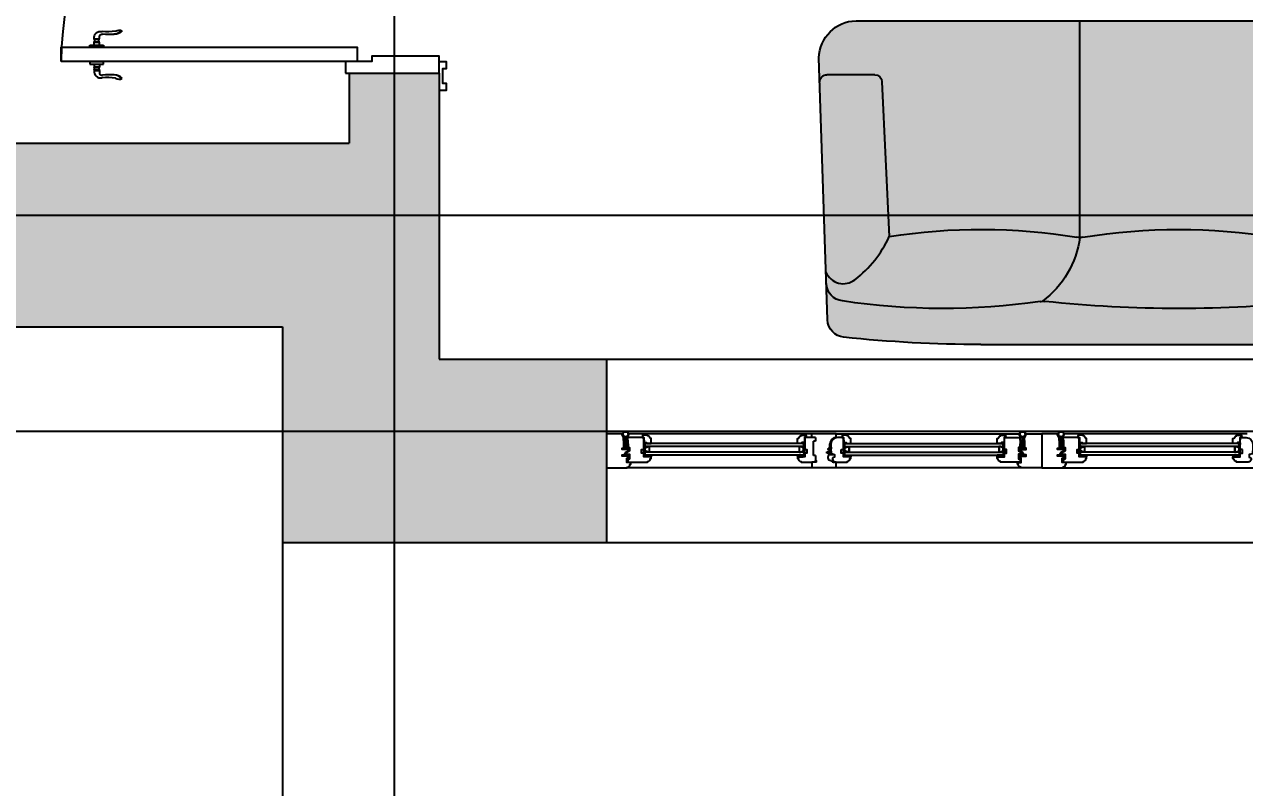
# Model space of a CAD drawing. Header units: millimetres. Extents: x 11159 to 50121, y 18346 to 37577.
# Drawn here: x 36968 to 40358, y 22565 to 24687 of the extents above; entities that cross this region are included whole.
import ezdxf

# ---------------------------------------------------------------- set-up
doc = ezdxf.new("R2010")
doc.units = ezdxf.units.MM
for name, color, linetype in [('axis', 40, 'Continuous'), ('df', 7, 'Continuous'), ('dim', 7, 'Continuous'), ('doors', 4, 'Continuous'), ('furniture', 34, 'Continuous'), ('HATCH', 8, 'Continuous'), ('wall', 5, 'Continuous')]:
    doc.layers.add(name, color=color, linetype=linetype)
doc.styles.add('KOTE', font='romrust.shx', dxfattribs={"width": 0.8})
doc.dimstyles.new('ayala 50', dxfattribs={"dimscale": 50, "dimtxt": 2.5, "dimasz": 1, "dimexe": 1, "dimexo": 2, "dimgap": 1, "dimtad": 1, "dimdec": 4, "dimzin": 9, "dimdsep": 46, "dimtxsty": 'KOTE', "dimblk": 'ARCHTICK', "dimcen": 0.09, "dimdle": 1, "dimadec": 0, "dimazin": 0, "dimtfac": 0.666667, "dimtdec": 4, "dimtix": 1, "dimtmove": 2, "dimatfit": 3, "dimfxl": 1, "dimtvp": 1, "dimtolj": 1, "dimarcsym": 0})

# ---------------------------------------------------------------- blocks, each defined once
blk = doc.blocks.new('_ArchTick')
at = {"color": 0, "linetype": 'ByBlock', "const_width": 0.15}
blk.add_lwpolyline([(-0.5, -0.5), (0.5, 0.5)], dxfattribs=at)
blk = doc.blocks.new('*D53')
at = {"layer": 'Defpoints', "color": 0}
for p in [(49394.9, 26556.4), (34394.9, 23556.4), (49394.9, 19246.4)]:
    blk.add_point(p, dxfattribs=at)
at = {"layer": 'dim', "color": 4, "lineweight": -2}
for p, q in [((49394.9, 26456.4), (49394.9, 19146.4)), ((34394.9, 23456.4), (34394.9, 19146.4)), ((34294.9, 19246.4), (49494.9, 19246.4))]:
    blk.add_line(p, q, dxfattribs=at)
at = {"layer": 'dim', "color": 4, "lineweight": -2, "xscale": 100, "yscale": 100, "zscale": 100, "rotation": 180}
blk.add_blockref('_ArchTick', (34394.9, 19246.4), dxfattribs=at)
at = {"layer": 'dim', "color": 4, "lineweight": -2, "xscale": 100, "yscale": 100, "zscale": 100}
blk.add_blockref('_ArchTick', (49394.9, 19246.4), dxfattribs=at)
at = {"layer": 'dim', "color": 3, "insert": (41894.9, 19366.4), "char_height": 200, "attachment_point": 5, "style": 'KOTE'}
blk.add_mtext('\\A1;15000', dxfattribs=at)
blk = doc.blocks.new('door-handle')
at = {"color": 0}
for p, q in [((-32, 10), (-32, -10)), ((-30, 9), (-32, 9)), ((-30, 9), (-30, -9)), ((-19, 9), (-21, 9)), ((-21, 9), (-21, -9)), ((-19, 10), (-19, -10)), ((-9, 10), (-19, 10)), ((0, 25), (-9, 25)), ((-9, 25), (-9, -25)), ((0, -25), (0, 25)), ((-32, -10), (-40.3, -10)), ((-30, -9), (-32, -9)), ((-19, -9), (-21, -9)), ((-9, -10), (-19, -10)), ((-9, -25), (0, -25)), ((-61.7, -93.1), (-60.8, -94))]:
    blk.add_line(p, q, dxfattribs=at)
for centre, radius, start, end in [((-34.5, -14.9), 25, 84.355, 191.5747), ((-25.5, 16.2), 8.47, 237.8902, 302.1098), ((-242.8, -39.2), 184.8, 350.5395, 5.9914), ((-39.7, -19.5), 9.55, 85.9769, 192.3257), ((-595.6, -61.6), 548.1, 359.693, 4.1861), ((-25.5, -16.2), 8.47, 57.8902, 122.1098), ((-38.9, -82.4), 25.1, 149.3294, 204.9726), ((-91.1, -62.2), 42.6, 313.5613, 358.1692), ((-90.2, -63.1), 42.6, 313.5613, 358.1692)]:
    blk.add_arc(centre, radius, start, end, dxfattribs=at)
blk = doc.blocks.new('1w')
at = {"color": 0, "linetype": 'ByBlock'}
for p, q in [((-1175, 625), (-1175, 1725)), ((-877.6, 1450), (-275, 1450)), ((-877.6, 900), (-275, 900)), ((-275, 297.4), (-275, 900)), ((275, 297.4), (275, 900)), ((845, 750), (977.8, 750)), ((825, 730), (805, 300)), ((550, 0), (-550, 0))]:
    blk.add_line(p, q, dxfattribs=at)
at = {"color": 0}
blk.add_line((-1006.5, 168.5), (-853.8, 321.2), dxfattribs=at)
at = {"color": 0, "linetype": 'ByBlock'}
for points in [[(-275, 1915.8, 0.402311), (-377.9, 2018.6), (-1106.6, 1994.9, 0.375487), (-1154.9, 1950.2, 0.044559), (-1175, 1725)], [(550, 0, 0.026367), (931.5, 20.1, 0.375487), (976.2, 68.4), (1000, 797.1, 0.402311), (897.1, 900), (-897.1, 900)], [(-1175, 625, 0.026367), (-1154.9, 243.5, 3435973836800.542969)], [(980.6, 201.3, -0.493591), (900, 180, -0.122035), (805, 300, 0.643813)], [(-948.1, 24.9, 0.087055), (-931.5, 20.1, 0.026367), (-550, 0)]]:
    blk.add_lwpolyline(points, format="xyb", dxfattribs=at)
blk.add_lwpolyline([(-275, 900), (-275, 1915.8)], dxfattribs=at)
for centre, radius, start, end in [((-1004.2, 1948.2), 50, 91.8674, 173.7294), ((-2515.1, 1727.1), 1660.1, 350.6783, 9.4633), ((-113, 1753.3), 962, 167.9808, 191.5677), ((-1104.9, 1553.2), 50, 353.9271, 8.2914), ((2450, 1175), 3525, 173.9271, 180), ((-841.7, 1714.1), 266.5, 216.873, 262.2648), ((-827.6, 1450), 50, 170.6106, 189.3894), ((-2490.6, 1175), 1635.6, 350.6106, 9.3894), ((2450, 1175), 3525, 180, 186.0729), ((-841.7, 635.9), 266.5, 97.7352, 143.127), ((-827.6, 900), 50, 170.6106, 189.3894), ((-4521, 458.3), 3669.8, 357.8601, 6.7853), ((794.4, 520), 1869.4, 171.7086, 188.6145), ((-1104.9, 796.8), 50, 351.7086, 6.0729), ((845, 730), 20, 90, 180), ((977.8, 730), 20, 358.1326, 90), ((-713.2, -3259.7), 3583.6, 83.1072, 92.2474), ((0, -1315.6), 1635.6, 80.6106, 99.3894), ((550, -1315.6), 1635.6, 81.0308, 99.3894), ((-539.1, 333.3), 266.5, 306.873, 352.2648), ((-275, 347.4), 50, 260.6106, 279.3894), ((275, 347.4), 50, 260.6106, 279.3894), ((539.1, 333.3), 266.5, 187.7352, 233.127), ((-853.8, 321.2), 216, 202.0937, 247.9063), ((929.6, 170.8), 50, 276.2706, 358.1326), ((-655, 1969.4), 1869.4, 261.3855, 278.2914), ((-378.2, 70.1), 50, 83.9271, 98.2914), ((0, 3625), 3525, 263.9271, 270), ((0, 3625), 3525, 270, 276.0729), ((378.2, 70.1), 50, 81.7086, 96.0729), ((655, 1969.4), 1869.4, 261.7086, 278.6145)]:
    blk.add_arc(centre, radius, start, end, dxfattribs=at)
at = {"color": 0}
blk.add_arc((-931.8, 247.4), 223.1, 181.0175, 265.7905, dxfattribs=at)
blk = doc.blocks.new('Joint-K7335')
at = {"layer": 'df', "color": 7}
for points in [[(3.9, 10.7, -0.206505), (4.5, 11.8, -0.277528), (4.6, 11.7), (4.7, 11.5, 0.626267), (5.4, 11.5, 0.131441), (5.5, 11.7), (5.5, 18, 0.509109), (4.6, 18.4, -0.294424), (2, 18.3, 0.173488), (1.3, 18.5), (0, 18.5), (0, 2.1, 0.415334), (1.2, 0.9, 0.048115), (1.5, 0.9, 0.113375), (1.5, 1), (4, 2.8, 0.235966), (4, 2.9), (4, 3.3, 0.247659), (4, 3.4, 0.287937), (3.6, 3.4), (1.8, 2.3, -0.576722), (1.5, 2.5), (1.5, 3.3, -0.235966), (1.6, 3.5), (4, 5.3, 0.235966), (4, 5.3), (4, 5.7, 0.247659), (4, 5.8, 0.287937), (3.6, 5.8), (1.8, 4.8, -0.576722), (1.5, 5), (1.5, 6.3, -0.384094), (2.6, 7.5, -0.021813), (2.7, 7.5), (6.5, 7.5), (6.5, 7.6, 0.333043), (5.7, 8.5, -0.293245), (5.3, 8.9, 0.008528), (5.2, 9.3, 0.265517), (5, 9.5, 0.023748), (4.8, 9.5, -0.356149), (3.9, 10.7, -0.356149)], [(3.2, 10.8, 0.355005), (4.6, 8.8, -0.567624), (4.7, 8.8, -0.24708), (4.4, 8.7), (2.2, 9, -0.351704), (1.2, 10.1), (1.2, 12.9, -0.414214), (1.5, 13.2), (1.6, 13.2, 0.277073), (1.9, 13.4), (3.7, 16.8, -0.041112), (3.8, 17), (4.1, 17.7, -0.50666), (4.6, 17.7, -0.2771), (4.6, 17.5), (4.6, 13.3, 0.213422), (4.7, 13.1, -0.886227), (4.4, 12.6, 0.250571), (3.2, 10.8)]]:
    blk.add_lwpolyline(points, format="xyb", dxfattribs=at)
blk.add_lwpolyline([(1.6, 17.8, 0.632714), (1, 17.6), (1, 14.2, 0.78091), (1.6, 14.1), (3.2, 17.1, -0.117333), (3.3, 17.2, 1.218085), (3, 17.5, -0.285776), (2.7, 17.3, -0.145588)], format="xyb", close=True, dxfattribs=at)

msp = doc.modelspace()

# ---------------------------------------------------------------- hatches: boundary and pattern name
at = {"ltscale": 10}
h = msp.add_hatch(dxfattribs=at)
h.set_pattern_fill('ANGLE', color=4, scale=0.15, angle=-45, style=0)
h.set_pattern_definition([(45, (36026.3651, 24303.6607), (0.74087113, -0.74087113), [0.762, -0.28575]), (315, (36026.3651, 24303.6607), (-0.74087113, -0.74087113), [0.762, -0.28575])])
edge = h.paths.add_edge_path()
edge.add_line((38688.90031, 23522.0771), (38691.90031, 23522.0771))
edge.add_line((38691.90031, 23522.0771), (38691.90031, 23520.0771))
edge.add_arc((38690.40031, 23520.47322), 1.55142, 194.79301761, 345.20698239, ccw=False)
edge.add_line((38688.90031, 23520.0771), (38688.90031, 23522.0771))
h = msp.add_hatch(dxfattribs=at)
h.set_pattern_fill('ANGLE', color=4, scale=0.15, angle=-45, style=0)
h.set_pattern_definition([(45, (36020.8651, 24303.6607), (0.74087113, -0.74087113), [0.762, -0.28575]), (315, (36020.8651, 24303.6607), (-0.74087113, -0.74087113), [0.762, -0.28575])])
edge = h.paths.add_edge_path()
edge.add_line((38689.41111, 23524.0771), (38695.40031, 23524.0771))
edge.add_arc((38694.65031, 23523.0771), 1.25, -53.13010235, 53.13010235, ccw=False)
edge.add_line((38695.40031, 23522.0771), (38689.41111, 23522.0771))
edge.add_arc((38690.13457, 23523.0771), 1.23426, 125.88414978, 234.11585022, ccw=False)
h = msp.add_hatch(dxfattribs=at)
h.set_pattern_fill('ANGLE', color=4, scale=0.15, angle=-45, style=0)
h.set_pattern_definition([(135, (41804.4356, 24303.6607), (-0.74087113, -0.74087113), [0.762, -0.28575]), (225, (41804.4356, 24303.6607), (0.74087113, -0.74087113), [0.762, -0.28575])])
edge = h.paths.add_edge_path()
edge.add_line((39135.88951, 23524.0771), (39129.90031, 23524.0771))
edge.add_arc((39130.65031, 23523.0771), 1.25, 126.86989765, 233.13010235)
edge.add_line((39129.90031, 23522.0771), (39135.88951, 23522.0771))
edge.add_arc((39135.16605, 23523.0771), 1.23426, 305.88414978, 414.11585022)
h = msp.add_hatch(dxfattribs=at)
h.set_pattern_fill('ANGLE', color=4, scale=0.15, angle=-45, style=0)
h.set_pattern_definition([(135, (41798.9356, 24303.6607), (-0.74087113, -0.74087113), [0.762, -0.28575]), (225, (41798.9356, 24303.6607), (0.74087113, -0.74087113), [0.762, -0.28575])])
edge = h.paths.add_edge_path()
edge.add_line((39136.40031, 23522.0771), (39133.40031, 23522.0771))
edge.add_line((39133.40031, 23522.0771), (39133.40031, 23520.0771))
edge.add_arc((39134.90031, 23520.47322), 1.55142, 194.79301761, 345.20698239)
edge.add_line((39136.40031, 23520.0771), (39136.40031, 23522.0771))
h = msp.add_hatch(dxfattribs=at)
h.set_pattern_fill('ANGLE', color=4, scale=0.15, angle=-45, style=0)
h.set_pattern_definition([(45, (36580.8651, 24303.6607), (0.74087113, -0.74087113), [0.762, -0.28575]), (315, (36580.8651, 24303.6607), (-0.74087113, -0.74087113), [0.762, -0.28575])])
edge = h.paths.add_edge_path()
edge.add_line((39243.40031, 23522.0771), (39246.40031, 23522.0771))
edge.add_line((39246.40031, 23522.0771), (39246.40031, 23520.0771))
edge.add_arc((39244.90031, 23520.47322), 1.55142, 194.79301761, 345.20698239, ccw=False)
edge.add_line((39243.40031, 23520.0771), (39243.40031, 23522.0771))
h = msp.add_hatch(dxfattribs=at)
h.set_pattern_fill('ANGLE', color=4, scale=0.15, angle=-45, style=0)
h.set_pattern_definition([(45, (36575.3651, 24303.6607), (0.74087113, -0.74087113), [0.762, -0.28575]), (315, (36575.3651, 24303.6607), (-0.74087113, -0.74087113), [0.762, -0.28575])])
edge = h.paths.add_edge_path()
edge.add_line((39243.91111, 23524.0771), (39249.90031, 23524.0771))
edge.add_arc((39249.15031, 23523.0771), 1.25, -53.13010235, 53.13010235, ccw=False)
edge.add_line((39249.90031, 23522.0771), (39243.91111, 23522.0771))
edge.add_arc((39244.63457, 23523.0771), 1.23426, 125.88414978, 234.11585022, ccw=False)
h = msp.add_hatch()
h.set_pattern_fill('ANGLE', color=256, scale=0.15, angle=-45, style=0)
h.set_pattern_definition([(135, (42358.9356, 24303.6607), (-0.74087113, -0.74087113), [0.762, -0.28575]), (225, (42358.9356, 24303.6607), (0.74087113, -0.74087113), [0.762, -0.28575])])
edge = h.paths.add_edge_path()
edge.add_line((39690.38951, 23524.0771), (39684.40031, 23524.0771))
edge.add_arc((39685.15031, 23523.0771), 1.25, 126.86989765, 233.13010235)
edge.add_line((39684.40031, 23522.0771), (39690.38951, 23522.0771))
edge.add_arc((39689.66605, 23523.0771), 1.23426, 305.88414978, 414.11585022)
h = msp.add_hatch()
h.set_pattern_fill('ANGLE', color=256, scale=0.15, angle=-45, style=0)
h.set_pattern_definition([(135, (42353.4356, 24303.6607), (-0.74087113, -0.74087113), [0.762, -0.28575]), (225, (42353.4356, 24303.6607), (0.74087113, -0.74087113), [0.762, -0.28575])])
edge = h.paths.add_edge_path()
edge.add_line((39690.90031, 23522.0771), (39687.90031, 23522.0771))
edge.add_line((39687.90031, 23522.0771), (39687.90031, 23520.0771))
edge.add_arc((39689.40031, 23520.47322), 1.55142, 194.79301761, 345.20698239)
edge.add_line((39690.90031, 23520.0771), (39690.90031, 23522.0771))
h = msp.add_hatch()
h.set_pattern_fill('ANGLE', color=256, scale=0.15, angle=-45, style=0)
h.set_pattern_definition([(45, (37236.3651, 24303.6607), (0.74087113, -0.74087113), [0.762, -0.28575]), (315, (37236.3651, 24303.6607), (-0.74087113, -0.74087113), [0.762, -0.28575])])
edge = h.paths.add_edge_path()
edge.add_line((39898.90031, 23522.0771), (39901.90031, 23522.0771))
edge.add_line((39901.90031, 23522.0771), (39901.90031, 23520.0771))
edge.add_arc((39900.40031, 23520.47322), 1.55142, 194.79301761, 345.20698239, ccw=False)
edge.add_line((39898.90031, 23520.0771), (39898.90031, 23522.0771))
h = msp.add_hatch()
h.set_pattern_fill('ANGLE', color=256, scale=0.15, angle=-45, style=0)
h.set_pattern_definition([(45, (37230.8651, 24303.6607), (0.74087113, -0.74087113), [0.762, -0.28575]), (315, (37230.8651, 24303.6607), (-0.74087113, -0.74087113), [0.762, -0.28575])])
edge = h.paths.add_edge_path()
edge.add_line((39899.41111, 23524.0771), (39905.40031, 23524.0771))
edge.add_arc((39904.65031, 23523.0771), 1.25, -53.13010235, 53.13010235, ccw=False)
edge.add_line((39905.40031, 23522.0771), (39899.41111, 23522.0771))
edge.add_arc((39900.13457, 23523.0771), 1.23426, 125.88414978, 234.11585022, ccw=False)
h = msp.add_hatch(dxfattribs=at)
h.set_pattern_fill('ANGLE', color=4, scale=0.15, angle=-45, style=0)
h.set_pattern_definition([(135, (43014.4356, 24303.6607), (-0.74087113, -0.74087113), [0.762, -0.28575]), (225, (43014.4356, 24303.6607), (0.74087113, -0.74087113), [0.762, -0.28575])])
edge = h.paths.add_edge_path()
edge.add_line((40345.88951, 23524.0771), (40339.90031, 23524.0771))
edge.add_arc((40340.65031, 23523.0771), 1.25, 126.86989765, 233.13010235)
edge.add_line((40339.90031, 23522.0771), (40345.88951, 23522.0771))
edge.add_arc((40345.16605, 23523.0771), 1.23426, 305.88414978, 414.11585022)
h = msp.add_hatch(dxfattribs=at)
h.set_pattern_fill('ANGLE', color=4, scale=0.15, angle=-45, style=0)
h.set_pattern_definition([(135, (43008.9356, 24303.6607), (-0.74087113, -0.74087113), [0.762, -0.28575]), (225, (43008.9356, 24303.6607), (0.74087113, -0.74087113), [0.762, -0.28575])])
edge = h.paths.add_edge_path()
edge.add_line((40346.40031, 23522.0771), (40343.40031, 23522.0771))
edge.add_line((40343.40031, 23522.0771), (40343.40031, 23520.0771))
edge.add_arc((40344.90031, 23520.47322), 1.55142, 194.79301761, 345.20698239)
edge.add_line((40346.40031, 23520.0771), (40346.40031, 23522.0771))
h = msp.add_hatch(dxfattribs=at)
h.set_pattern_fill('BRASS', color=4, scale=0.3, angle=-45, style=0)
h.set_pattern_definition([(45, (36026.365, 24290.6607), (1.3470384, -1.3470384), []), (45, (36027.0386, 24289.9872), (1.3470384, -1.3470384), [0.9525, -0.47625])])
h.paths.add_polyline_path([(38693.40031, 23485.0771), (38693.40031, 23489.0771), (38705.40031, 23489.0771), (38705.40031, 23485.0771)])
h = msp.add_hatch(dxfattribs=at)
h.set_pattern_fill('ANGLE', color=4, scale=0.15, angle=-45, style=0)
h.set_pattern_definition([(45, (36026.3651, 24290.6607), (0.74087113, -0.74087113), [0.762, -0.28575]), (315, (36026.3651, 24290.6607), (-0.74087113, -0.74087113), [0.762, -0.28575])])
h.paths.add_polyline_path([(38705.40031, 23485.0771), (38705.40031, 23489.0771), (38709.40031, 23489.0771), (38709.40031, 23485.0771)])
h = msp.add_hatch(dxfattribs=at)
h.set_pattern_fill('ANGLE', color=4, scale=0.15, angle=-45, style=0)
h.set_pattern_definition([(135, (41798.9356, 24290.6607), (-0.74087113, -0.74087113), [0.762, -0.28575]), (225, (41798.9356, 24290.6607), (0.74087113, -0.74087113), [0.762, -0.28575])])
h.paths.add_polyline_path([(39119.90031, 23485.0771), (39119.90031, 23489.0771), (39115.90031, 23489.0771), (39115.90031, 23485.0771)])
h = msp.add_hatch(dxfattribs=at)
h.set_pattern_fill('BRASS', color=4, scale=0.3, angle=-45, style=0)
h.set_pattern_definition([(135, (41798.9356, 24290.6607), (-1.3470384, -1.3470384), []), (135, (41798.262, 24289.9872), (-1.3470384, -1.3470384), [0.9525, -0.47625])])
h.paths.add_polyline_path([(39131.90031, 23485.0771), (39131.90031, 23489.0771), (39119.90031, 23489.0771), (39119.90031, 23485.0771)])
h = msp.add_hatch(dxfattribs=at)
h.set_pattern_fill('ANSI35', color=4, scale=0.2, style=0)
h.set_pattern_definition([(225, (39077.3109, 26155.0439), (0.8980256, -0.8980256), []), (225, (39076.4129, 26155.0439), (0.8980256, -0.8980256), [1.5875, -0.3175, 0, -0.3175])])
h.paths.add_polyline_path([(39167.90031, 23470.0771), (39165.90031, 23470.0771), (39165.90031, 23474.0771), (39167.90031, 23474.0771)])
h = msp.add_hatch(dxfattribs=at)
h.set_pattern_fill('BRASS', color=4, scale=0.3, angle=-45, style=0)
h.set_pattern_definition([(45, (36580.865, 24290.6607), (1.3470384, -1.3470384), []), (45, (36581.5386, 24289.9872), (1.3470384, -1.3470384), [0.9525, -0.47625])])
h.paths.add_polyline_path([(39247.90031, 23485.0771), (39247.90031, 23489.0771), (39259.90031, 23489.0771), (39259.90031, 23485.0771)])
h = msp.add_hatch(dxfattribs=at)
h.set_pattern_fill('ANGLE', color=4, scale=0.15, angle=-45, style=0)
h.set_pattern_definition([(45, (36580.8651, 24290.6607), (0.74087113, -0.74087113), [0.762, -0.28575]), (315, (36580.8651, 24290.6607), (-0.74087113, -0.74087113), [0.762, -0.28575])])
h.paths.add_polyline_path([(39259.90031, 23485.0771), (39259.90031, 23489.0771), (39263.90031, 23489.0771), (39263.90031, 23485.0771)])
h = msp.add_hatch()
h.set_pattern_fill('ANGLE', color=256, scale=0.15, angle=-45, style=0)
h.set_pattern_definition([(135, (42353.4356, 24290.6607), (-0.74087113, -0.74087113), [0.762, -0.28575]), (225, (42353.4356, 24290.6607), (0.74087113, -0.74087113), [0.762, -0.28575])])
h.paths.add_polyline_path([(39674.40031, 23485.0771), (39674.40031, 23489.0771), (39670.40031, 23489.0771), (39670.40031, 23485.0771)])
h = msp.add_hatch()
h.set_pattern_fill('BRASS', color=256, scale=0.3, angle=-45, style=0)
h.set_pattern_definition([(135, (42353.4356, 24290.6607), (-1.3470384, -1.3470384), []), (135, (42352.762, 24289.9872), (-1.3470384, -1.3470384), [0.9525, -0.47625])])
h.paths.add_polyline_path([(39686.40031, 23485.0771), (39686.40031, 23489.0771), (39674.40031, 23489.0771), (39674.40031, 23485.0771)])
h = msp.add_hatch()
h.set_pattern_fill('BRASS', color=256, scale=0.3, angle=-45, style=0)
h.set_pattern_definition([(45, (37236.365, 24290.6607), (1.3470384, -1.3470384), []), (45, (37237.0386, 24289.9872), (1.3470384, -1.3470384), [0.9525, -0.47625])])
h.paths.add_polyline_path([(39903.40031, 23485.0771), (39903.40031, 23489.0771), (39915.40031, 23489.0771), (39915.40031, 23485.0771)])
h = msp.add_hatch()
h.set_pattern_fill('ANGLE', color=256, scale=0.15, angle=-45, style=0)
h.set_pattern_definition([(45, (37236.3651, 24290.6607), (0.74087113, -0.74087113), [0.762, -0.28575]), (315, (37236.3651, 24290.6607), (-0.74087113, -0.74087113), [0.762, -0.28575])])
h.paths.add_polyline_path([(39915.40031, 23485.0771), (39915.40031, 23489.0771), (39919.40031, 23489.0771), (39919.40031, 23485.0771)])
h = msp.add_hatch(dxfattribs=at)
h.set_pattern_fill('ANGLE', color=4, scale=0.15, angle=-45, style=0)
h.set_pattern_definition([(135, (43008.9356, 24290.6607), (-0.74087113, -0.74087113), [0.762, -0.28575]), (225, (43008.9356, 24290.6607), (0.74087113, -0.74087113), [0.762, -0.28575])])
h.paths.add_polyline_path([(40329.90031, 23485.0771), (40329.90031, 23489.0771), (40325.90031, 23489.0771), (40325.90031, 23485.0771)])
h = msp.add_hatch(dxfattribs=at)
h.set_pattern_fill('BRASS', color=4, scale=0.3, angle=-45, style=0)
h.set_pattern_definition([(135, (43008.9356, 24290.6607), (-1.3470384, -1.3470384), []), (135, (43008.262, 24289.9872), (-1.3470384, -1.3470384), [0.9525, -0.47625])])
h.paths.add_polyline_path([(40341.90031, 23485.0771), (40341.90031, 23489.0771), (40329.90031, 23489.0771), (40329.90031, 23485.0771)])
at = {"layer": 'furniture'}
msp.add_hatch(color=254, dxfattribs=at).paths.add_polyline_path([(39175.77219, 24594.13875, -0.4023111056), (39278.67014, 24696.99473), (40450.77219, 24696.99473), (40450.77219, 25712.7459, -0.4023111056), (40553.62816, 25815.64386), (41282.74737, 25791.87151, -0.3731900043), (41330.639, 25747.16743, -0.0445594123), (41350.77219, 25521.99473), (41350.77219, 24421.99473, -0.0263668989), (41330.639, 24040.47115, -0.3877386203), (41123.90699, 23821.88862, -0.0870546412), (41107.29576, 23817.12791, -0.0263668989), (40725.77219, 23796.99473), (39625.77219, 23796.99473, -0.0263668989), (39244.24861, 23817.12791, -0.3731900043), (39199.54453, 23865.01954)])
at = {"layer": 'HATCH', "true_color": 0x2b2b2b}
h = msp.add_hatch(color=250, dxfattribs=at)
h.dxf.hatch_style = 1
h.paths.add_polyline_path([(38584.90031, 23756.3771), (38119.90031, 23756.3771), (38119.90031, 24551.33276), (37869.90031, 24551.33276), (37869.90031, 24356.3771), (36639.90031, 24356.3771), (36639.90031, 23846.3771), (37684.90031, 23846.3771), (37684.90031, 23246.3771), (38584.90031, 23246.3771)])
h.paths.add_polyline_path([(35129.90031, 24356.3771), (34594.90031, 24356.3771), (34594.90031, 28296.3771), (36414.90031, 28296.3771), (36414.90031, 28896.3771), (37869.90031, 28896.3771), (37869.90031, 25361.33276), (38119.90031, 25361.33276), (38119.90031, 30696.3771), (40509.90031, 30696.3771), (40509.90031, 30816.3771), (38119.90031, 30816.3771), (38119.90031, 31066.3771), (37869.90031, 31066.3771), (37869.90031, 30816.3771), (37219.90031, 30816.3771), (37219.90031, 30696.3771), (37869.90031, 30696.3771), (37869.90031, 29016.3771), (36414.90031, 29016.3771), (36414.90031, 29366.37714), (36294.90031, 29366.37714), (36294.90031, 28416.3771), (34594.90031, 28416.3771), (34594.90031, 28801.3771), (34084.90031, 28801.3771), (34084.90031, 23846.3771), (35129.90031, 23846.3771)])
h.paths.add_polyline_path([(42949.90031, 24356.3771), (41719.90031, 24356.3771), (41719.90031, 27856.3771), (41794.90031, 27856.3771), (41794.90031, 27976.3771), (41719.90031, 27976.3771), (41719.90031, 28581.3771), (41469.90031, 28581.3771), (41469.90031, 23756.3771), (41004.90031, 23756.3771), (41004.90031, 23246.3771), (41904.90031, 23246.3771), (41904.90031, 23846.3771), (42949.90031, 23846.3771)])
h.paths.add_polyline_path([(45504.90031, 35266.3771), (44249.90031, 35266.3771), (44249.90031, 34756.3771), (44994.90031, 34756.3771), (44994.90031, 30816.3771), (42504.90031, 30816.3771), (42504.90031, 30696.3771), (42599.90031, 30696.3771), (42599.90031, 30106.3771), (42719.90031, 30106.3771), (42719.90031, 30696.3771), (44194.90031, 30696.3771), (44194.90031, 30296.3771), (44994.90031, 30296.3771), (44994.90031, 28576.3771), (42719.90031, 28576.3771), (42719.90031, 29396.3771), (42599.90031, 29396.3771), (42599.90031, 27976.3771), (42504.90031, 27976.3771), (42504.90031, 27856.3771), (42719.90031, 27856.3771), (42719.90031, 28456.3771), (44994.90031, 28456.3771), (44994.90031, 24356.3771), (44459.90031, 24356.3771), (44459.90031, 23846.3771), (45504.90031, 23846.3771)])
h.paths.add_polyline_path([(44994.90031, 30416.3771), (44314.90031, 30416.3771), (44314.90031, 30696.3771), (44994.90031, 30696.3771)], flags=16)
h.paths.add_polyline_path([(41719.90031, 34756.3771), (42539.90031, 34756.3771), (42539.90031, 35266.3771), (40649.90031, 35266.3771), (40649.90031, 34756.3771), (41469.90031, 34756.3771), (41469.90031, 30816.3771), (41319.90031, 30816.3771), (41319.90031, 30696.3771), (41469.90031, 30696.3771), (41469.90031, 30091.3771), (41719.90031, 30091.3771), (41719.90031, 30696.3771), (41794.90031, 30696.3771), (41794.90031, 30816.3771), (41719.90031, 30816.3771), (41719.90031, 30856.3771)])
h.paths.add_polyline_path([(36509.90031, 30816.3771), (34594.90031, 30816.3771), (34594.90031, 34756.3771), (35339.90031, 34756.3771), (35339.90031, 35266.3771), (34084.90031, 35266.3771), (34084.90031, 30311.3771), (34594.90031, 30311.3771), (34594.90031, 30696.3771), (36294.90031, 30696.3771), (36294.90031, 30076.37714), (36414.90031, 30076.37714), (36414.90031, 30696.3771), (36509.90031, 30696.3771)])
h.paths.add_polyline_path([(38939.90031, 35266.3771), (37049.90031, 35266.3771), (37049.90031, 34756.3771), (37869.90031, 34756.3771), (37869.90031, 34506.3771), (38119.90031, 34506.3771), (38119.90031, 34756.3771), (38939.90031, 34756.3771)])
h.paths.add_polyline_path([(38497.03235, 36456.3771), (38097.03235, 36456.3771), (38097.03235, 36056.3771), (38497.03235, 36056.3771)])
h.paths.add_polyline_path([(41492.76828, 36456.3771), (41092.76828, 36456.3771), (41092.76828, 36056.3771), (41492.76828, 36056.3771)])

# ---------------------------------------------------------------- linework, layer by layer
for p, q in [((38628.90031, 23548.3771), (38629.66761, 23548.3771)), ((39155.90031, 23549.0771), (39223.90031, 23549.0771)), ((39155.90031, 23538.0771), (39155.90031, 23549.0771)), ((39165.90031, 23538.0771), (39155.90031, 23538.0771)), ((39165.90031, 23538.0771), (39165.90031, 23528.0771)), ((39223.90031, 23538.5771), (39223.90031, 23549.0771)), ((39750.90031, 23548.3771), (39750.13301, 23548.3771)), ((39838.90031, 23548.3771), (39839.66761, 23548.3771)), ((38635.90031, 23512.3771), (38637.90031, 23512.3771)), ((39133.40031, 23522.0771), (39133.40031, 23489.0771)), ((39165.90031, 23528.0771), (39160.90031, 23528.0771)), ((39160.90031, 23488.0771), (39160.90031, 23528.0771)), ((39205.90031, 23507.5771), (39205.90031, 23520.5771)), ((39211.90031, 23508.58636), (39208.90031, 23508.58636)), ((39211.90031, 23528.58636), (39211.03864, 23528.58636)), ((39687.90031, 23522.0771), (39687.90031, 23489.0771)), ((39743.90031, 23512.3771), (39741.90031, 23512.3771)), ((39845.90031, 23512.3771), (39847.90031, 23512.3771)), ((39901.90031, 23522.0771), (39901.90031, 23489.0771)), ((39155.90031, 23470.0771), (39155.90031, 23455.0771)), ((39165.90031, 23470.0771), (39155.90031, 23470.0771)), ((39165.90031, 23488.0771), (39160.90031, 23488.0771)), ((39165.90031, 23488.0771), (39165.90031, 23470.0771)), ((39223.90031, 23469.5771), (39218.90031, 23469.5771)), ((39223.90031, 23455.0771), (39223.90031, 23469.5771)), ((39155.90031, 23455.0771), (39223.90031, 23455.0771))]:
    msp.add_line(p, q)
at = {"color": 4, "ltscale": 10}
for p, q in [((38632.90031, 23530.3771), (38632.90031, 23539.59379)), ((38644.72807, 23530.66754), (38644.2757, 23539.87312)), ((39735.07255, 23530.66754), (39735.52492, 23539.87312)), ((39746.90031, 23530.3771), (39746.90031, 23539.59379)), ((39842.90031, 23530.3771), (39842.90031, 23539.59379)), ((39854.72807, 23530.66754), (39854.2757, 23539.87312)), ((38688.90031, 23488.0771), (38691.90031, 23519.0771)), ((38691.90031, 23488.0771), (38688.90031, 23519.0771)), ((39133.40031, 23522.0771), (38691.90031, 23522.0771)), ((38691.90031, 23522.0771), (38691.90031, 23489.0771)), ((39133.40031, 23513.5771), (38691.90031, 23513.5771)), ((39133.40031, 23497.5771), (38691.90031, 23497.5771)), ((39133.40031, 23488.0771), (39136.40031, 23519.0771)), ((39136.40031, 23488.0771), (39133.40031, 23519.0771)), ((39197.90031, 23494.7771), (39197.90031, 23498.7771)), ((39197.90031, 23498.7771), (39204.90031, 23498.7771)), ((39200.90031, 23504.5771), (39200.90031, 23507.5771)), ((39205.90031, 23507.5771), (39200.90031, 23507.5771)), ((39205.90031, 23504.5771), (39200.90031, 23504.5771)), ((39204.90031, 23500.7771), (39205.90031, 23500.7771)), ((39204.90031, 23498.7771), (39204.90031, 23500.7771)), ((39205.90031, 23500.7771), (39205.90031, 23504.5771)), ((39246.40031, 23488.0771), (39243.40031, 23519.0771)), ((39243.40031, 23488.0771), (39246.40031, 23519.0771)), ((39246.40031, 23522.0771), (39687.90031, 23522.0771)), ((39246.40031, 23522.0771), (39246.40031, 23489.0771)), ((39246.40031, 23513.5771), (39687.90031, 23513.5771)), ((39246.40031, 23497.5771), (39687.90031, 23497.5771)), ((40343.40031, 23522.0771), (39901.90031, 23522.0771)), ((40343.40031, 23513.5771), (39901.90031, 23513.5771)), ((40343.40031, 23497.5771), (39901.90031, 23497.5771)), ((40343.40031, 23522.0771), (40343.40031, 23489.0771)), ((40343.40031, 23488.0771), (40346.40031, 23519.0771)), ((40346.40031, 23488.0771), (40343.40031, 23519.0771)), ((39133.40031, 23489.0771), (38691.90031, 23489.0771)), ((39204.90031, 23494.7771), (39197.90031, 23494.7771)), ((39204.90031, 23490.7771), (39204.90031, 23494.7771)), ((39205.90031, 23490.7771), (39204.90031, 23490.7771)), ((39205.90031, 23490.37645), (39205.90031, 23490.7771)), ((39246.40031, 23489.0771), (39687.90031, 23489.0771)), ((40343.40031, 23489.0771), (39901.90031, 23489.0771))]:
    msp.add_line(p, q, dxfattribs=at)
at = {"color": 8, "ltscale": 10}
for p, q in [((39155.90031, 23548.3771), (38647.13301, 23548.3771)), ((39223.90031, 23548.3771), (39732.66761, 23548.3771)), ((40365.90031, 23548.3771), (39857.13301, 23548.3771)), ((39736.90031, 23454.3771), (38642.90031, 23454.3771)), ((39852.90031, 23454.3771), (40946.90031, 23454.3771))]:
    msp.add_line(p, q, dxfattribs=at)
at = {"color": 3}
for p, q in [((39690.90031, 23488.0771), (39687.90031, 23519.0771)), ((39687.90031, 23488.0771), (39690.90031, 23519.0771)), ((39898.90031, 23488.0771), (39901.90031, 23519.0771)), ((39901.90031, 23488.0771), (39898.90031, 23519.0771))]:
    msp.add_line(p, q, dxfattribs=at)
for points in [[(38637.90031, 23512.3771), (38637.90031, 23538.0771, -0.4142135624), (38628.90031, 23547.0771), (38628.90031, 23548.3771), (38584.90031, 23548.3771), (38584.90031, 23454.3771), (38642.90031, 23454.3771), (38642.90031, 23456.3771, 0.4142135624), (38650.90031, 23464.3771), (38652.90031, 23464.3771), (38652.90031, 23468.5771), (38641.90031, 23468.5771), (38641.90031, 23480.5771), (38646.90031, 23483.5771), (38646.90031, 23486.0771), (38646.40031, 23486.5771), (38628.40031, 23486.5771), (38628.40031, 23490.5771), (38635.90031, 23490.5771), (38635.90031, 23493.8771), (38637.90031, 23493.8771), (38637.90031, 23496.6771), (38646.90031, 23502.0771), (38646.90031, 23504.5771), (38646.40031, 23505.0771), (38628.40031, 23505.0771), (38628.40031, 23509.0771), (38635.90031, 23509.0771), (38635.90031, 23512.3771)], [(39155.90031, 23538.0771), (39136.40031, 23538.0771), (39136.40031, 23505.0771), (39142.40031, 23505.0771), (39142.40031, 23495.0771), (39136.40031, 23495.0771), (39136.40031, 23485.0771), (39115.90031, 23485.0771), (39115.90031, 23480.0771), (39117.90031, 23480.0771, 0.4142135624), (39125.90031, 23472.0771), (39125.90031, 23470.0771), (39155.90031, 23470.0771)], [(39741.90031, 23512.3771), (39741.90031, 23538.0771, 0.4142135624), (39750.90031, 23547.0771), (39750.90031, 23548.3771), (39794.90031, 23548.3771), (39794.90031, 23454.3771), (39736.90031, 23454.3771), (39736.90031, 23456.3771, -0.4142135624), (39728.90031, 23464.3771), (39726.90031, 23464.3771), (39726.90031, 23468.5771), (39737.90031, 23468.5771), (39737.90031, 23480.5771), (39732.90031, 23483.5771), (39732.90031, 23486.0771), (39733.40031, 23486.5771), (39751.40031, 23486.5771), (39751.40031, 23490.5771), (39743.90031, 23490.5771), (39743.90031, 23493.8771), (39741.90031, 23493.8771), (39741.90031, 23496.6771), (39732.90031, 23502.0771), (39732.90031, 23504.5771), (39733.40031, 23505.0771), (39751.40031, 23505.0771), (39751.40031, 23509.0771), (39743.90031, 23509.0771), (39743.90031, 23512.3771)], [(39847.90031, 23512.3771), (39847.90031, 23538.0771, -0.4142135624), (39838.90031, 23547.0771), (39838.90031, 23548.3771), (39794.90031, 23548.3771), (39794.90031, 23454.3771), (39852.90031, 23454.3771), (39852.90031, 23456.3771, 0.4142135624), (39860.90031, 23464.3771), (39862.90031, 23464.3771), (39862.90031, 23468.5771), (39851.90031, 23468.5771), (39851.90031, 23480.5771), (39856.90031, 23483.5771), (39856.90031, 23486.0771), (39856.40031, 23486.5771), (39838.40031, 23486.5771), (39838.40031, 23490.5771), (39845.90031, 23490.5771), (39845.90031, 23493.8771), (39847.90031, 23493.8771), (39847.90031, 23496.6771), (39856.90031, 23502.0771), (39856.90031, 23504.5771), (39856.40031, 23505.0771), (39838.40031, 23505.0771), (39838.40031, 23509.0771), (39845.90031, 23509.0771), (39845.90031, 23512.3771)]]:
    msp.add_lwpolyline(points, format="xyb")
for points in [[(38640.90031, 23492.0771), (38649.40031, 23492.0771), (38649.40031, 23479.07909), (38645.39687, 23476.7571, 0.2674173791), (38644.40031, 23475.02703), (38644.40031, 23470.5771), (38644.90031, 23470.0771), (38699.40031, 23470.0771), (38699.40031, 23472.0771, 0.4142135624), (38707.40031, 23480.0771), (38709.40031, 23480.0771), (38709.40031, 23485.0771), (38688.90031, 23485.0771), (38688.90031, 23495.0771), (38682.90031, 23495.0771), (38682.90031, 23505.0771), (38688.90031, 23505.0771), (38688.90031, 23538.0771), (38639.88729, 23538.0771), (38639.40031, 23537.57727), (38640.10344, 23511.07693), (38640.61646, 23510.5771), (38649.40031, 23510.5771), (38649.40031, 23501.57708), (38640.40031, 23496.07709), (38640.40031, 23492.5771)], [(39135.40031, 23524.0771), (39128.40031, 23524.0771), (39128.40031, 23522.0771), (39115.90031, 23522.0771), (39115.90031, 23536.0771, 0.3276927682), (39120.90031, 23539.5771, -0.3276927682), (39125.90031, 23543.0771), (39125.90031, 23545.0771), (39139.65031, 23545.0771), (39140.90031, 23538.0771), (39135.90031, 23538.0771), (39135.40031, 23524.0771)], [(39237.40031, 23505.0771), (39243.40031, 23505.0771), (39243.40031, 23538.0771), (39226.90031, 23538.0771, 0.4142135624), (39208.90031, 23520.0771), (39208.90031, 23500.5771), (39209.90031, 23500.5771), (39209.90031, 23492.5771), (39218.40031, 23491.5771), (39218.40031, 23483.8771), (39214.37132, 23481.45971, 0.2634471391), (39213.40031, 23479.74472), (39213.40031, 23478.5771, 0.4142135624), (39221.90031, 23470.0771), (39253.90031, 23470.0771), (39253.90031, 23472.0771, 0.4142135624), (39261.90031, 23480.0771), (39263.90031, 23480.0771), (39263.90031, 23485.0771), (39243.40031, 23485.0771), (39243.40031, 23495.0771), (39237.40031, 23495.0771)], [(39244.40031, 23524.0771), (39251.40031, 23524.0771), (39251.40031, 23522.0771), (39263.90031, 23522.0771), (39263.90031, 23536.0771, -0.3276927682), (39258.90031, 23539.5771, 0.3276927682), (39253.90031, 23543.0771), (39253.90031, 23545.0771), (39240.15031, 23545.0771), (39238.90031, 23538.0771), (39243.90031, 23538.0771), (39244.40031, 23524.0771)], [(39689.90031, 23524.0771), (39682.90031, 23524.0771), (39682.90031, 23522.0771), (39670.40031, 23522.0771), (39670.40031, 23536.0771, 0.3276927682), (39675.40031, 23539.5771, -0.3276927682), (39680.40031, 23543.0771), (39680.40031, 23545.0771), (39694.15031, 23545.0771), (39695.40031, 23538.0771), (39690.40031, 23538.0771), (39689.90031, 23524.0771)], [(39738.90031, 23492.0771), (39730.40031, 23492.0771), (39730.40031, 23479.07909), (39734.40375, 23476.7571, -0.2674173791), (39735.40031, 23475.02703), (39735.40031, 23470.5771), (39734.90031, 23470.0771), (39680.40031, 23470.0771), (39680.40031, 23472.0771, -0.4142135624), (39672.40031, 23480.0771), (39670.40031, 23480.0771), (39670.40031, 23485.0771), (39690.90031, 23485.0771), (39690.90031, 23495.0771), (39696.90031, 23495.0771), (39696.90031, 23505.0771), (39690.90031, 23505.0771), (39690.90031, 23538.0771), (39739.91333, 23538.0771), (39740.40031, 23537.57727), (39739.69718, 23511.07693), (39739.18416, 23510.5771), (39730.40031, 23510.5771), (39730.40031, 23501.57708), (39739.40031, 23496.07709), (39739.40031, 23492.5771)], [(39850.90031, 23492.0771), (39859.40031, 23492.0771), (39859.40031, 23479.07909), (39855.39687, 23476.7571, 0.2674173791), (39854.40031, 23475.02703), (39854.40031, 23470.5771), (39854.90031, 23470.0771), (39909.40031, 23470.0771), (39909.40031, 23472.0771, 0.4142135624), (39917.40031, 23480.0771), (39919.40031, 23480.0771), (39919.40031, 23485.0771), (39898.90031, 23485.0771), (39898.90031, 23495.0771), (39892.90031, 23495.0771), (39892.90031, 23505.0771), (39898.90031, 23505.0771), (39898.90031, 23538.0771), (39849.88729, 23538.0771), (39849.40031, 23537.57727), (39850.10344, 23511.07693), (39850.61646, 23510.5771), (39859.40031, 23510.5771), (39859.40031, 23501.57708), (39850.40031, 23496.07709), (39850.40031, 23492.5771)], [(39899.90031, 23524.0771), (39906.90031, 23524.0771), (39906.90031, 23522.0771), (39919.40031, 23522.0771), (39919.40031, 23536.0771, -0.3276927682), (39914.40031, 23539.5771, 0.3276927682), (39909.40031, 23543.0771), (39909.40031, 23545.0771), (39895.65031, 23545.0771), (39894.40031, 23538.0771), (39899.40031, 23538.0771), (39899.90031, 23524.0771)], [(40345.40031, 23524.0771), (40338.40031, 23524.0771), (40338.40031, 23522.0771), (40325.90031, 23522.0771), (40325.90031, 23536.0771, 0.3276927682), (40330.90031, 23539.5771, -0.3276927682), (40335.90031, 23543.0771), (40335.90031, 23545.0771), (40349.65031, 23545.0771), (40350.90031, 23538.0771), (40345.90031, 23538.0771), (40345.40031, 23524.0771)], [(40352.40031, 23505.0771), (40346.40031, 23505.0771), (40346.40031, 23538.0771), (40362.90031, 23538.0771, -0.4142135624), (40380.90031, 23520.0771), (40380.90031, 23500.5771), (40379.90031, 23500.5771), (40379.90031, 23492.5771), (40371.40031, 23491.5771), (40371.40031, 23483.8771), (40375.4293, 23481.45971, -0.2634471391), (40376.40031, 23479.74472), (40376.40031, 23478.5771, -0.4142135624), (40367.90031, 23470.0771), (40335.90031, 23470.0771), (40335.90031, 23472.0771, -0.4142135624), (40327.90031, 23480.0771), (40325.90031, 23480.0771), (40325.90031, 23485.0771), (40346.40031, 23485.0771), (40346.40031, 23495.0771), (40352.40031, 23495.0771)], [(39690.38951, 23524.0771), (39684.40031, 23524.0771, 0.5), (39684.40031, 23522.0771), (39690.38951, 23522.0771, 0.5107995579)], [(39690.90031, 23522.0771), (39687.90031, 23522.0771), (39687.90031, 23520.0771, 0.7702007466), (39690.90031, 23520.0771)], [(39899.41111, 23524.0771), (39905.40031, 23524.0771, -0.5), (39905.40031, 23522.0771), (39899.41111, 23522.0771, -0.5107995579)], [(39898.90031, 23522.0771), (39901.90031, 23522.0771), (39901.90031, 23520.0771, -0.7702007466), (39898.90031, 23520.0771)]]:
    msp.add_lwpolyline(points, format="xyb", close=True)
at = {"color": 4, "ltscale": 10}
for points in [[(38689.90031, 23524.0771), (38696.90031, 23524.0771), (38696.90031, 23522.0771), (38709.40031, 23522.0771), (38709.40031, 23536.0771, -0.3276927682), (38704.40031, 23539.5771, 0.3276927682), (38699.40031, 23543.0771), (38699.40031, 23545.0771), (38685.65031, 23545.0771), (38684.40031, 23538.0771), (38689.40031, 23538.0771), (38689.90031, 23524.0771)], [(38689.41111, 23524.0771), (38695.40031, 23524.0771, -0.5), (38695.40031, 23522.0771), (38689.41111, 23522.0771, -0.5107995579)], [(38688.90031, 23522.0771), (38691.90031, 23522.0771), (38691.90031, 23520.0771, -0.7702007466), (38688.90031, 23520.0771)], [(39135.88951, 23524.0771), (39129.90031, 23524.0771, 0.5), (39129.90031, 23522.0771), (39135.88951, 23522.0771, 0.5107995579)], [(39136.40031, 23522.0771), (39133.40031, 23522.0771), (39133.40031, 23520.0771, 0.7702007466), (39136.40031, 23520.0771)], [(39198.97088, 23496.28923, 0.231748257), (39199.56618, 23495.41739), (39200.69428, 23494.7771), (39201.02213, 23494.7771), (39200.00215, 23495.5771), (39200.49393, 23495.5771), (39201.89641, 23494.7771), (39202.2789, 23494.7771), (39201.20427, 23495.5771), (39201.84177, 23495.5771), (39203.22603, 23494.7771), (39203.73603, 23494.7771), (39202.58854, 23495.5771), (39204.90031, 23495.5771), (39204.90031, 23490.8771, -0.0110124335), (39215.03352, 23490.94524, 0.3900729331), (39215.40031, 23491.34386), (39215.40031, 23491.52682, 0.3609113026), (39215.07403, 23491.91997), (39214.38033, 23492.05004), (39212.85792, 23492.22915, -0.0279381401), (39207.43616, 23492.70787, -0.3794190139), (39206.60031, 23493.70706), (39206.60031, 23498.6771, 0.4142135624), (39206.20031, 23499.0771), (39204.90031, 23499.0771), (39204.90031, 23497.9771), (39202.58854, 23497.9771), (39203.73603, 23498.7771), (39203.22603, 23498.7771), (39201.84177, 23497.9771), (39201.20427, 23497.9771), (39202.2789, 23498.7771), (39201.89641, 23498.7771), (39200.49393, 23497.9771), (39200.00215, 23497.9771), (39201.02213, 23498.7771), (39200.69428, 23498.7771), (39199.56618, 23498.13682, 0.231748257), (39198.97088, 23497.26498), (39198.90031, 23496.7771)], [(39205.65031, 23505.1771), (39205.65031, 23504.5771), (39205.9207, 23504.5771, 0.0010032167), (39205.9268, 23504.53986, 0.0541309212), (39206.24323, 23503.40688, 0.0971632325), (39206.83172, 23502.49723, 0.2034527507), (39207.35031, 23502.2771, 0.2034527507), (39207.8689, 23502.49723, 0.0971632325), (39208.45739, 23503.40688, 0.0541309212), (39208.77382, 23504.53986, 0.0410715218), (39208.90031, 23506.0771, 0.0410715218), (39208.77382, 23507.61435, 0.0541309212), (39208.45739, 23508.74732, 0.0971632325), (39207.8689, 23509.65697, 0.2034527507), (39207.35031, 23509.8771, 0.2034527507), (39206.83172, 23509.65697, 0.0971632325), (39206.24323, 23508.74732, 0.0541309212), (39205.9268, 23507.61435, 0.0010032167), (39205.9207, 23507.5771), (39205.65031, 23507.5771), (39205.65031, 23506.9771), (39204.36648, 23506.9771), (39205.2271, 23507.5771), (39204.6946, 23507.5771), (39203.6564, 23506.9771), (39203.17828, 23506.9771), (39203.98426, 23507.5771), (39203.54738, 23507.5771), (39202.49552, 23506.9771), (39202.12669, 23506.9771), (39202.89168, 23507.5771), (39202.49579, 23507.5771), (39201.64971, 23507.09689, 0.231748257), (39201.20324, 23506.44301), (39201.15031, 23506.0771), (39201.20324, 23505.71119, 0.231748257), (39201.64971, 23505.05732), (39202.49579, 23504.5771), (39202.89168, 23504.5771), (39202.12669, 23505.1771), (39202.49552, 23505.1771), (39203.54738, 23504.5771), (39203.83426, 23504.5771), (39203.17828, 23505.1771), (39203.6564, 23505.1771), (39204.6946, 23504.5771), (39205.2271, 23504.5771), (39204.36648, 23505.1771)], [(39208.20031, 23506.0771, 0.0410715218), (39208.08324, 23507.49993, 0.0541309212), (39207.80746, 23508.48735, 0.0971632325), (39207.36536, 23509.17071, 0.2034527507), (39207.35031, 23509.1771, 0.2034527507), (39207.33526, 23509.17071, 0.0971632325), (39206.89316, 23508.48735, 0.0541309212), (39206.61738, 23507.49993, 0.0410715218), (39206.50031, 23506.0771, 0.0410715218), (39206.61738, 23504.65428, 0.0541309212), (39206.89316, 23503.66686, 0.0971632325), (39207.33526, 23502.98349, 0.2034527507), (39207.35031, 23502.9771, 0.2034527507), (39207.36536, 23502.98349, 0.0971632325), (39207.80746, 23503.66686, 0.0541309212), (39208.08324, 23504.65428, 0.0410715218)], [(39243.91111, 23524.0771), (39249.90031, 23524.0771, -0.5), (39249.90031, 23522.0771), (39243.91111, 23522.0771, -0.5107995579)], [(39243.40031, 23522.0771), (39246.40031, 23522.0771), (39246.40031, 23520.0771, -0.7702007466), (39243.40031, 23520.0771)], [(40345.88951, 23524.0771), (40339.90031, 23524.0771, 0.5), (40339.90031, 23522.0771), (40345.88951, 23522.0771, 0.5107995579)], [(40346.40031, 23522.0771), (40343.40031, 23522.0771), (40343.40031, 23520.0771, 0.7702007466), (40346.40031, 23520.0771)]]:
    msp.add_lwpolyline(points, format="xyb", close=True, dxfattribs=at)
for points in [[(38637.90031, 23530.3771), (38632.90031, 23530.3771), (38632.90031, 23512.3771), (38637.90031, 23512.3771)], [(38639.7341, 23530.42213), (38644.72807, 23530.66754), (38645.61155, 23512.68924), (38640.61758, 23512.44383)], [(38688.90031, 23519.0771), (38691.90031, 23519.0771), (38691.90031, 23488.0771), (38688.90031, 23488.0771)], [(39136.40031, 23519.0771), (39133.40031, 23519.0771), (39133.40031, 23488.0771), (39136.40031, 23488.0771)], [(39243.40031, 23519.0771), (39246.40031, 23519.0771), (39246.40031, 23488.0771), (39243.40031, 23488.0771)], [(39740.06652, 23530.42213), (39735.07255, 23530.66754), (39734.18907, 23512.68924), (39739.18305, 23512.44383)], [(39741.90031, 23530.3771), (39746.90031, 23530.3771), (39746.90031, 23512.3771), (39741.90031, 23512.3771)], [(39847.90031, 23530.3771), (39842.90031, 23530.3771), (39842.90031, 23512.3771), (39847.90031, 23512.3771)], [(39849.7341, 23530.42213), (39854.72807, 23530.66754), (39855.61155, 23512.68924), (39850.61758, 23512.44383)], [(40346.40031, 23519.0771), (40343.40031, 23519.0771), (40343.40031, 23488.0771), (40346.40031, 23488.0771)], [(38693.40031, 23485.0771), (38693.40031, 23489.0771), (38705.40031, 23489.0771), (38705.40031, 23485.0771)], [(38705.40031, 23485.0771), (38705.40031, 23489.0771), (38709.40031, 23489.0771), (38709.40031, 23485.0771)], [(39119.90031, 23485.0771), (39119.90031, 23489.0771), (39115.90031, 23489.0771), (39115.90031, 23485.0771)], [(39131.90031, 23485.0771), (39131.90031, 23489.0771), (39119.90031, 23489.0771), (39119.90031, 23485.0771)], [(39167.90031, 23470.0771), (39165.90031, 23470.0771), (39165.90031, 23474.0771), (39167.90031, 23474.0771)], [(39247.90031, 23485.0771), (39247.90031, 23489.0771), (39259.90031, 23489.0771), (39259.90031, 23485.0771)], [(39259.90031, 23485.0771), (39259.90031, 23489.0771), (39263.90031, 23489.0771), (39263.90031, 23485.0771)], [(40329.90031, 23485.0771), (40329.90031, 23489.0771), (40325.90031, 23489.0771), (40325.90031, 23485.0771)], [(40341.90031, 23485.0771), (40341.90031, 23489.0771), (40329.90031, 23489.0771), (40329.90031, 23485.0771)]]:
    msp.add_lwpolyline(points, close=True, dxfattribs=at)
at = {"color": 6}
for points in [[(38703.89997, 23513.57664), (38703.89997, 23497.57664), (38698.89997, 23497.57664), (38698.89997, 23498.57664), (38691.89997, 23501.00997), (38691.89997, 23510.14331), (38698.89997, 23512.57664), (38698.89997, 23513.57664)], [(38703.39997, 23513.07664), (38703.39997, 23498.07664), (38699.39997, 23498.07664), (38699.39997, 23498.93218), (38692.39997, 23501.36551), (38692.39997, 23509.78777), (38699.39997, 23512.2211), (38699.39997, 23513.07664)], [(39120.40066, 23513.57664), (39120.40066, 23497.57664), (39125.40066, 23497.57664), (39125.40066, 23498.57664), (39133.40066, 23501.00997), (39133.40066, 23510.14331), (39125.40066, 23512.57664), (39125.40066, 23513.57664)], [(39120.90066, 23513.07664), (39120.90066, 23498.07664), (39124.90066, 23498.07664), (39124.90066, 23498.93218), (39132.90066, 23501.36551), (39132.90066, 23509.78777), (39124.90066, 23512.2211), (39124.90066, 23513.07664)], [(39259.39997, 23513.57664), (39259.39997, 23497.57664), (39254.39997, 23497.57664), (39254.39997, 23498.57664), (39246.39997, 23501.00997), (39246.39997, 23510.14331), (39254.39997, 23512.57664), (39254.39997, 23513.57664)], [(39258.89997, 23513.07664), (39258.89997, 23498.07664), (39254.89997, 23498.07664), (39254.89997, 23498.93218), (39246.89997, 23501.36551), (39246.89997, 23509.78777), (39254.89997, 23512.2211), (39254.89997, 23513.07664)], [(39675.90066, 23513.57664), (39675.90066, 23497.57664), (39680.90066, 23497.57664), (39680.90066, 23498.57664), (39687.90066, 23501.00997), (39687.90066, 23510.14331), (39680.90066, 23512.57664), (39680.90066, 23513.57664)], [(39676.40066, 23513.07664), (39676.40066, 23498.07664), (39680.40066, 23498.07664), (39680.40066, 23498.93218), (39687.40066, 23501.36551), (39687.40066, 23509.78777), (39680.40066, 23512.2211), (39680.40066, 23513.07664)], [(39913.89997, 23513.57664), (39913.89997, 23497.57664), (39908.89997, 23497.57664), (39908.89997, 23498.57664), (39901.89997, 23501.00997), (39901.89997, 23510.14331), (39908.89997, 23512.57664), (39908.89997, 23513.57664)], [(39913.39997, 23513.07664), (39913.39997, 23498.07664), (39909.39997, 23498.07664), (39909.39997, 23498.93218), (39902.39997, 23501.36551), (39902.39997, 23509.78777), (39909.39997, 23512.2211), (39909.39997, 23513.07664)], [(40330.40066, 23513.57664), (40330.40066, 23497.57664), (40335.40066, 23497.57664), (40335.40066, 23498.57664), (40343.40066, 23501.00997), (40343.40066, 23510.14331), (40335.40066, 23512.57664), (40335.40066, 23513.57664)], [(40330.90066, 23513.07664), (40330.90066, 23498.07664), (40334.90066, 23498.07664), (40334.90066, 23498.93218), (40342.90066, 23501.36551), (40342.90066, 23509.78777), (40334.90066, 23512.2211), (40334.90066, 23513.07664)]]:
    msp.add_lwpolyline(points, close=True, dxfattribs=at)
for points in [[(39690.90031, 23519.0771), (39687.90031, 23519.0771), (39687.90031, 23488.0771), (39690.90031, 23488.0771)], [(39898.90031, 23519.0771), (39901.90031, 23519.0771), (39901.90031, 23488.0771), (39898.90031, 23488.0771)], [(39674.40031, 23485.0771), (39674.40031, 23489.0771), (39670.40031, 23489.0771), (39670.40031, 23485.0771)], [(39686.40031, 23485.0771), (39686.40031, 23489.0771), (39674.40031, 23489.0771), (39674.40031, 23485.0771)], [(39903.40031, 23485.0771), (39903.40031, 23489.0771), (39915.40031, 23489.0771), (39915.40031, 23485.0771)], [(39915.40031, 23485.0771), (39915.40031, 23489.0771), (39919.40031, 23489.0771), (39919.40031, 23485.0771)]]:
    msp.add_lwpolyline(points, close=True)
at = {"color": 4, "ltscale": 10}
for centre, radius in [((38638.40031, 23547.3771), 8.75), ((38638.40031, 23547.3771), 7), ((39741.40031, 23547.3771), 8.75), ((39741.40031, 23547.3771), 7), ((39848.40031, 23547.3771), 8.75), ((39848.40031, 23547.3771), 7)]:
    msp.add_circle(centre, radius, dxfattribs=at)
msp.add_arc((39223.90031, 23520.5771), 18, 90, 180)
for centre, radius, start, end in [((39208.40031, 23482.7771), 8, 108.20995687, 270.71288965), ((39218.90031, 23482.5771), 13, 216.86648624, 270)]:
    msp.add_arc(centre, radius, start, end, dxfattribs=at)
at = {"layer": 'axis'}
for p, q in [((37994.90031, 35956.3771), (37994.90031, 18746.3771)), ((32518.80156, 24156.3771), (45852.34427, 24156.3771)), ((32518.80156, 23556.3771), (45852.34427, 23556.3771))]:
    msp.add_line(p, q, dxfattribs=at)
at = {"layer": 'doors'}
msp.add_arc((37892.90031, 24583.33276), 822.95565, 90, 180, dxfattribs=at)
at = {"layer": 'furniture', "color": 34, "linetype": 'ByBlock'}
for points in [[(37069.94466, 24583.33276), (37069.94466, 24623.33276), (37892.90031, 24623.33276), (37892.90031, 24583.33276), (37069.94466, 24583.33276)], [(37859.90031, 24551.33276), (38119.90031, 24551.33276), (38119.90031, 24598.33276), (37932.90031, 24598.33276), (37932.90031, 24583.33276), (37859.90031, 24583.33276), (37859.90031, 24551.33276)], [(38119.90031, 24583.33276), (38139.90031, 24583.33276), (38139.90031, 24563.33276), (38129.90031, 24563.33276), (38129.90031, 24523.33276), (38139.90031, 24523.33276), (38139.90031, 24503.33276), (38119.90031, 24503.33276)]]:
    msp.add_lwpolyline(points, dxfattribs=at)
at = {"layer": 'wall', "color": 5}
for p, q in [((37869.90031, 24551.33276), (37869.90031, 24356.3771)), ((37869.90031, 24551.33276), (38119.90031, 24551.33276)), ((38119.90031, 24551.33276), (38119.90031, 23756.3771)), ((36639.90031, 24356.3771), (37869.90031, 24356.3771)), ((36639.90031, 23846.3771), (37684.90031, 23846.3771)), ((37684.90031, 23846.3771), (37684.90031, 23246.3771)), ((38119.90031, 23756.3771), (38584.90031, 23756.3771)), ((38584.90031, 23756.3771), (38584.90031, 23246.3771)), ((37684.90031, 23246.3771), (38584.90031, 23246.3771))]:
    msp.add_line(p, q, dxfattribs=at)
at = {"layer": 'wall', "color": 4}
for p, q in [((38584.90031, 23756.3771), (41004.90031, 23756.3771)), ((38584.90031, 23246.3771), (41004.90031, 23246.3771))]:
    msp.add_line(p, q, dxfattribs=at)
at = {"layer": 'wall', "color": 0}
msp.add_line((37684.90031, 23246.3771), (37684.90031, 20246.3771), dxfattribs=at)

# ---------------------------------------------------------------- block references
at = {"layer": 'furniture', "color": 34, "linetype": 'ByBlock', "xscale": -1}
msp.add_blockref('1w', (40175.77219, 23796.99473), dxfattribs=at)
at = {"layer": 'furniture', "color": 34, "linetype": 'ByBlock', "zscale": 0.07530120532436947}
for p, xscale, yscale, rotation in [((37168.76996, 24622.81074), -0.753012053319253, 0.753012053319253, 89.99999996899736), ((37168.76996, 24582.81074), 0.7530120532028377, 0.7530120532028377, 90.00000003100263)]:
    msp.add_blockref('door-handle', p, dxfattribs=dict(at, xscale=xscale, yscale=yscale, rotation=rotation))
at = {"layer": 'wall', "color": 4, "ltscale": 10, "xscale": -1, "rotation": 270}
for p in [(38628.40031, 23505.0771), (39838.40031, 23505.0771), (38628.40031, 23486.5771)]:
    msp.add_blockref('Joint-K7335', p, dxfattribs=at)
at = {"layer": 'wall', "color": 4, "ltscale": 10, "rotation": 90}
msp.add_blockref('Joint-K7335', (39751.40031, 23505.0771), dxfattribs=at)
at = {"layer": 'wall', "rotation": 90}
msp.add_blockref('Joint-K7335', (39751.40031, 23486.5771), dxfattribs=at)
at = {"layer": 'wall', "xscale": -1, "rotation": 270}
msp.add_blockref('Joint-K7335', (39838.40031, 23486.5771), dxfattribs=at)

# ---------------------------------------------------------------- dimensions: what is measured, and where the dimension line sits
at = {"layer": 'dim'}
dim = msp.add_linear_dim(base=(49394.90031, 19246.3771), p1=(34394.90031, 23556.3771), p2=(49394.90031, 26556.3771), dimstyle='ayala 50', override={"dimscale": 1, "dimtxt": 200, "dimasz": 100, "dimexe": 100, "dimexo": 100, "dimgap": 20, "dimdle": 100}, dxfattribs=at)
dim.commit()
dim.dimension.update_dxf_attribs({"geometry": '*D53', "text_midpoint": (41894.90031, 19366.3771)})

doc.saveas('drawing.dxf')
